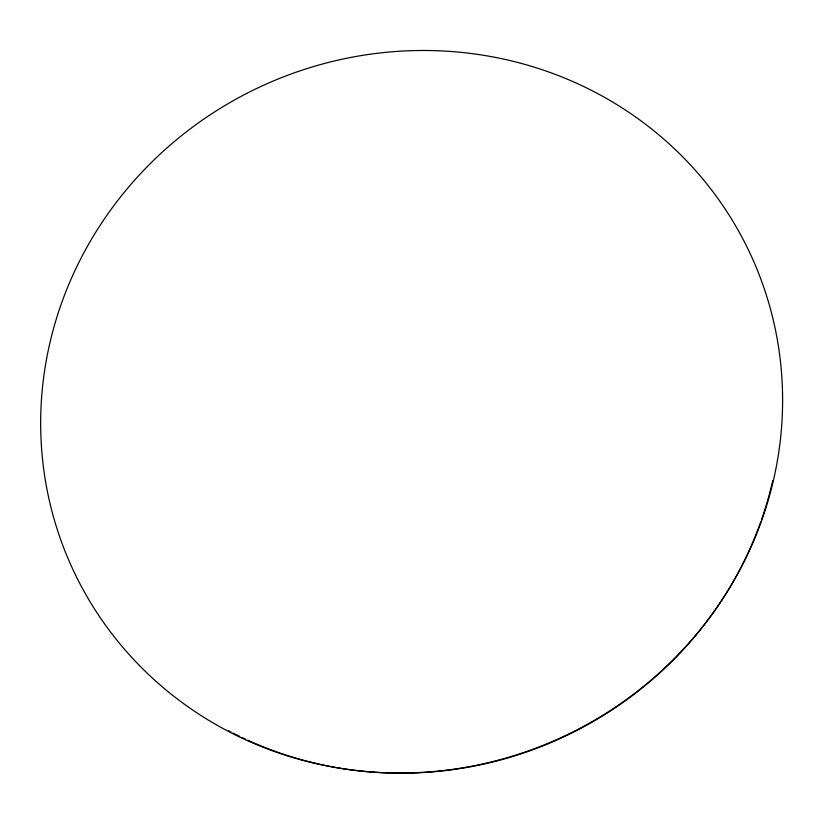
<?xml version="1.0" encoding="UTF-8"?>
<svg xmlns="http://www.w3.org/2000/svg" width="823" height="823" viewBox="0 0 823 823"><rect width="100%" height="100%" fill="white"/><g stroke="black" fill="none" stroke-linecap="round" stroke-linejoin="round"><path stroke-width="1.23" d="M772.684 480.704A371.42 356.503 -25.1 0 1 761.604 519.447M760.761 521.833A371.42 356.503 -25.1 0 1 277.022 752.006M275.828 751.584A371.42 356.503 -25.1 0 1 247.754 740.175M245.47 739.116A371.42 356.503 -25.1 0 1 242.055 737.511M239.791 736.42A371.42 356.503 -25.1 0 1 233.063 733.067M230.841 731.914A371.42 356.503 -25.1 0 1 228.629 730.752M344.343 768.939A373.652 358.499 -25.1 0 0 761.213 280.087A373.652 358.499 -25.1 0 0 129.334 186.235A373.652 358.499 -25.1 0 0 344.343 768.939"/></g></svg>
